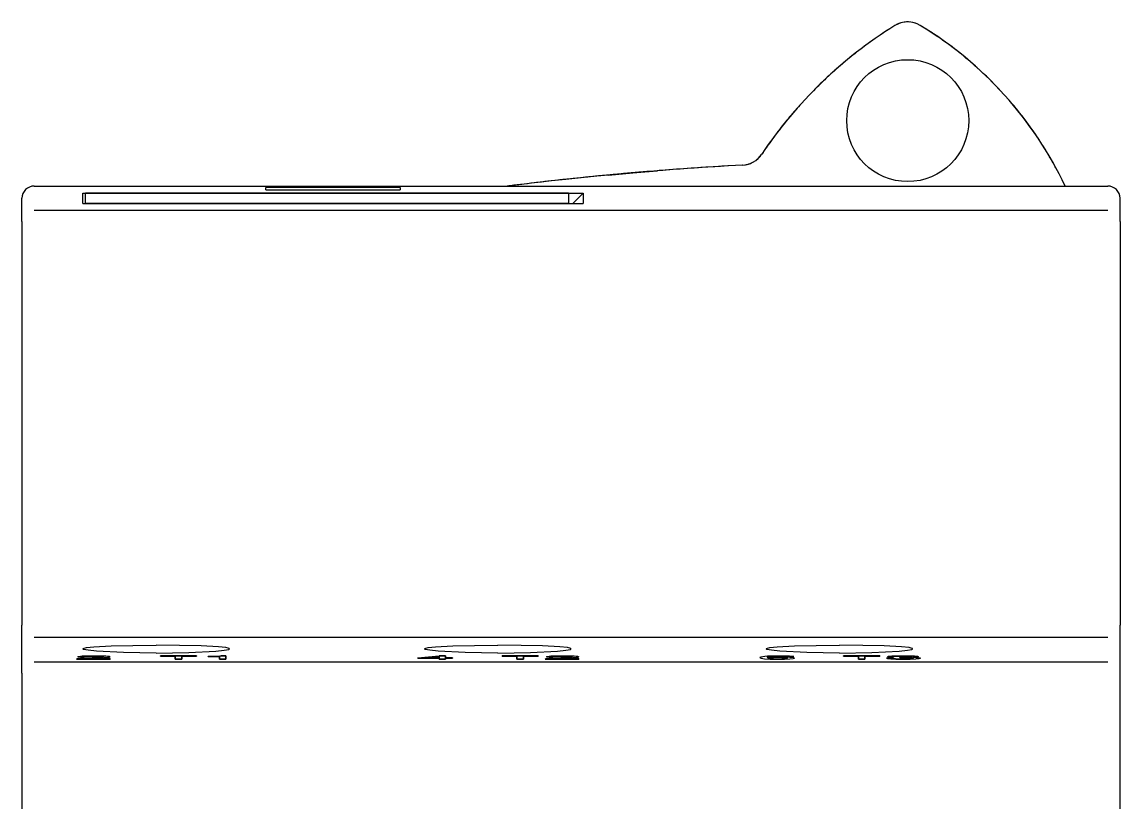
# Model space of a CAD drawing. Extents: x 72 to 370, y -12 to 333.
# Drawn here: x 187.5 to 232.5, y 296.76 to 328.74 of the extents above; entities that cross this region are included whole.
import ezdxf

# ---------------------------------------------------------------- set-up
doc = ezdxf.new("R2010")
doc.units = 0
doc.layers.get('0').update_dxf_attribs({"linetype": 'CONTINUOUS'})

msp = doc.modelspace()

# ---------------------------------------------------------------- linework, layer by layer
at = {"color": 250, "ltscale": 0.025}
for p, q in [((211.533417, 322.464874), (212.529327, 322.555298)), ((212.529327, 322.555298), (213.525864, 322.63855))]:
    msp.add_line(p, q, dxfattribs=at)
at = {"color": 7, "ltscale": 0.006823}
msp.add_line((230.247406, 322.010529), (230.1306, 322.257172), dxfattribs=at)
at = {"color": 7, "ltscale": 0.4375}
msp.add_line((188, 322.012512), (205.5, 322.012512), dxfattribs=at)
at = {"color": 7, "ltscale": 0.1375}
for p, q in [((203, 321.95285), (197.5, 321.95285)), ((197.5, 321.852783), (203, 321.852783))]:
    msp.add_line(p, q, dxfattribs=at)
at = {"color": 7, "ltscale": 0.002502}
for p, q in [((197.5, 321.852783), (197.5, 321.95285)), ((203, 321.95285), (203, 321.852783))]:
    msp.add_line(p, q, dxfattribs=at)
at = {"color": 7, "ltscale": 5e-05}
for p, q in [((205.5, 322.010529), (205.5, 322.012512)), ((230.5, 322.012512), (230.5, 322.010529))]:
    msp.add_line(p, q, dxfattribs=at)
at = {"color": 7}
for p, q in [((205.5, 322.010529), (230.5, 322.010529)), ((190, 321.728455), (210.5, 321.728455)), ((232, 321.012909), (188, 321.012909)), ((190, 321.299805), (210.5, 321.299805)), ((188, 303.512848), (232, 303.512848)), ((188, 302.512817), (232, 302.512817))]:
    msp.add_line(p, q, dxfattribs=at)
at = {"color": 7, "ltscale": 0.0375}
msp.add_line((230.5, 322.012512), (232, 322.012512), dxfattribs=at)
at = {"color": 7, "ltscale": 0.023947}
for p, q in [((187.5, 320.554626), (187.5, 321.512512)), ((232.5, 320.554626), (232.5, 321.512512))]:
    msp.add_line(p, q, dxfattribs=at)
at = {"color": 7, "ltscale": 0.010716}
for p, q in [((190, 321.299805), (190, 321.728455)), ((210.5, 321.728455), (210.5, 321.299805))]:
    msp.add_line(p, q, dxfattribs=at)
at = {"color": 131, "ltscale": 0.495}
for p, q in [((209.899994, 321.723694), (190.100006, 321.723694)), ((190.100006, 321.307312), (209.899994, 321.307312))]:
    msp.add_line(p, q, dxfattribs=at)
at = {"color": 131, "ltscale": 0.01041}
for p, q in [((190.100006, 321.307312), (190.100006, 321.723694)), ((209.899994, 321.723694), (209.899994, 321.307312))]:
    msp.add_line(p, q, dxfattribs=at)
at = {"color": 7, "ltscale": 0.015146}
msp.add_line((210.071838, 321.299805), (210.5, 321.728455), dxfattribs=at)
at = {"color": 7, "ltscale": 0.413696}
for p, q in [((187.5, 320.554626), (187.5, 304.006775)), ((232.5, 320.554626), (232.5, 304.006775))]:
    msp.add_line(p, q, dxfattribs=at)
at = {"color": 7, "ltscale": 0.024998}
for p, q in [((187.5, 303.006836), (187.5, 304.006775)), ((232.5, 303.006836), (232.5, 304.006775))]:
    msp.add_line(p, q, dxfattribs=at)
at = {"color": 7, "ltscale": 0.023927}
for p, q in [((187.5, 302.049744), (187.5, 303.006836)), ((232.5, 302.049744), (232.5, 303.006836))]:
    msp.add_line(p, q, dxfattribs=at)
at = {"color": 7, "ltscale": 0.001079}
msp.add_line((189.741669, 302.618378), (189.779144, 302.639771), dxfattribs=at)
msp.add_line((189.741669, 302.618378), (189.779144, 302.639771), dxfattribs=at)
at = {"color": 7, "ltscale": 0.034366}
for p, q in [((189.741669, 302.617737), (191.116302, 302.617737)), ((191.116302, 302.617737), (189.741669, 302.617737)), ((208.94632, 302.617737), (210.320953, 302.617737)), ((210.320953, 302.617737), (208.94632, 302.617737))]:
    msp.add_line(p, q, dxfattribs=at)
at = {"color": 7, "ltscale": 0.002984}
for p, q in [((189.779144, 302.639771), (189.897308, 302.656555)), ((189.779144, 302.639771), (189.897308, 302.656555)), ((208.983734, 302.639771), (209.101898, 302.656555)), ((208.983734, 302.639771), (209.101898, 302.656555))]:
    msp.add_line(p, q, dxfattribs=at)
at = {"color": 7, "ltscale": 0.001255}
msp.add_line((189.787811, 302.713409), (189.833893, 302.733276), dxfattribs=at)
msp.add_line((189.787811, 302.713409), (189.833893, 302.733276), dxfattribs=at)
at = {"color": 7, "ltscale": 7e-05}
for p, q in [((189.787811, 302.713409), (189.787811, 302.710602)), ((189.787811, 302.710602), (189.787811, 302.713409)), ((208.992401, 302.713409), (208.992401, 302.710602)), ((208.992401, 302.710602), (208.992401, 302.713409))]:
    msp.add_line(p, q, dxfattribs=at)
at = {"color": 7, "ltscale": 0.006555}
for p, q in [((189.787811, 302.710602), (190.050018, 302.710602)), ((190.050018, 302.710602), (189.787811, 302.710602)), ((195.597626, 302.617737), (195.859833, 302.617737)), ((195.859833, 302.617737), (195.597626, 302.617737)), ((204.862701, 302.756836), (204.600494, 302.756836)), ((204.600494, 302.756836), (204.862701, 302.756836))]:
    msp.add_line(p, q, dxfattribs=at)
at = {"color": 7, "ltscale": 0.003406}
for p, q in [((189.833893, 302.733276), (189.96933, 302.748169)), ((189.833893, 302.733276), (189.96933, 302.748169)), ((209.038544, 302.733276), (209.173981, 302.748169)), ((209.038544, 302.733276), (209.173981, 302.748169))]:
    msp.add_line(p, q, dxfattribs=at)
at = {"color": 7, "ltscale": 0.004983}
for p, q in [((189.897308, 302.656555), (190.096161, 302.670288)), ((189.897308, 302.656555), (190.096161, 302.670288)), ((209.101898, 302.656555), (209.300751, 302.670288)), ((209.101898, 302.656555), (209.300751, 302.670288))]:
    msp.add_line(p, q, dxfattribs=at)
at = {"color": 7, "ltscale": 0.005265}
for p, q in [((189.96933, 302.748169), (190.179718, 302.757416)), ((189.96933, 302.748169), (190.179718, 302.757416)), ((209.173981, 302.748169), (209.384369, 302.757416)), ((209.173981, 302.748169), (209.384369, 302.757416))]:
    msp.add_line(p, q, dxfattribs=at)
at = {"color": 7, "ltscale": 0.001532}
msp.add_line((190.029877, 302.635986), (190.090363, 302.645874), dxfattribs=at)
msp.add_line((190.029877, 302.635986), (190.090363, 302.645874), dxfattribs=at)
at = {"color": 7, "ltscale": 0.027161}
for p, q in [((191.116302, 302.635986), (190.029877, 302.635986)), ((190.029877, 302.635986), (191.116302, 302.635986))]:
    msp.add_line(p, q, dxfattribs=at)
at = {"color": 7, "ltscale": 0.000733}
for p, q in [((190.050018, 302.712219), (190.075958, 302.725891)), ((190.050018, 302.712219), (190.075958, 302.725891)), ((209.254669, 302.712219), (209.280609, 302.725891)), ((209.254669, 302.712219), (209.280609, 302.725891))]:
    msp.add_line(p, q, dxfattribs=at)
at = {"color": 7, "ltscale": 4e-05}
for p, q in [((190.050018, 302.710602), (190.050018, 302.712219)), ((190.050018, 302.712219), (190.050018, 302.710602)), ((209.254669, 302.710602), (209.254669, 302.712219)), ((209.254669, 302.712219), (209.254669, 302.710602))]:
    msp.add_line(p, q, dxfattribs=at)
at = {"color": 7, "ltscale": 0.001961}
for p, q in [((190.075958, 302.725891), (190.153778, 302.73587)), ((190.075958, 302.725891), (190.153778, 302.73587)), ((209.280609, 302.725891), (209.358429, 302.73587)), ((209.280609, 302.725891), (209.358429, 302.73587))]:
    msp.add_line(p, q, dxfattribs=at)
at = {"color": 7, "ltscale": 0.002602}
for p, q in [((190.090363, 302.645874), (190.194122, 302.654053)), ((190.090363, 302.645874), (190.194122, 302.654053)), ((195.50827, 302.740631), (195.61203, 302.748749)), ((195.50827, 302.740631), (195.61203, 302.748749)), ((209.295013, 302.645874), (209.398773, 302.654053)), ((209.295013, 302.645874), (209.398773, 302.654053))]:
    msp.add_line(p, q, dxfattribs=at)
at = {"color": 7, "ltscale": 0.007067}
for p, q in [((190.096161, 302.670288), (190.378571, 302.683075)), ((190.096161, 302.670288), (190.378571, 302.683075)), ((209.300751, 302.670288), (209.58316, 302.683075)), ((209.300751, 302.670288), (209.58316, 302.683075))]:
    msp.add_line(p, q, dxfattribs=at)
at = {"color": 7, "ltscale": 0.003103}
msp.add_line((190.153778, 302.73587), (190.27774, 302.742218), dxfattribs=at)
msp.add_line((190.153778, 302.73587), (190.27774, 302.742218), dxfattribs=at)
at = {"color": 7, "ltscale": 0.006917}
msp.add_line((190.179718, 302.757416), (190.45639, 302.760742), dxfattribs=at)
msp.add_line((190.179718, 302.757416), (190.45639, 302.760742), dxfattribs=at)
at = {"color": 7, "ltscale": 0.008006}
for p, q in [((190.194122, 302.654053), (190.514008, 302.668823)), ((190.194122, 302.654053), (190.514008, 302.668823)), ((209.398773, 302.654053), (209.718658, 302.668823)), ((209.398773, 302.654053), (209.718658, 302.668823))]:
    msp.add_line(p, q, dxfattribs=at)
at = {"color": 7, "ltscale": 0.004107}
for p, q in [((190.27774, 302.742218), (190.441986, 302.744415)), ((190.27774, 302.742218), (190.441986, 302.744415)), ((209.48233, 302.742218), (209.646576, 302.744415)), ((209.48233, 302.742218), (209.646576, 302.744415))]:
    msp.add_line(p, q, dxfattribs=at)
at = {"color": 7, "ltscale": 0.004254}
for p, q in [((190.378571, 302.683075), (190.548615, 302.689636)), ((190.378571, 302.683075), (190.548615, 302.689636)), ((190.514008, 302.668823), (190.684052, 302.675049)), ((190.514008, 302.668823), (190.684052, 302.675049)), ((209.58316, 302.683075), (209.753204, 302.689636)), ((209.58316, 302.683075), (209.753204, 302.689636))]:
    msp.add_line(p, q, dxfattribs=at)
at = {"color": 7, "ltscale": 0.004178}
msp.add_line((190.441986, 302.744415), (190.6091, 302.742432), dxfattribs=at)
msp.add_line((190.441986, 302.744415), (190.6091, 302.742432), dxfattribs=at)
at = {"color": 7, "ltscale": 0.006701}
for p, q in [((190.45639, 302.760742), (190.724396, 302.757813)), ((190.45639, 302.760742), (190.724396, 302.757813)), ((209.66098, 302.760742), (209.928986, 302.757813)), ((209.66098, 302.760742), (209.928986, 302.757813))]:
    msp.add_line(p, q, dxfattribs=at)
at = {"color": 7, "ltscale": 0.003173}
msp.add_line((190.548615, 302.689636), (190.675385, 302.69577), dxfattribs=at)
msp.add_line((190.548615, 302.689636), (190.675385, 302.69577), dxfattribs=at)
at = {"color": 7, "ltscale": 0.003102}
for p, q in [((190.6091, 302.742432), (190.733063, 302.737457)), ((190.6091, 302.742432), (190.733063, 302.737457)), ((209.358429, 302.73587), (209.48233, 302.742218)), ((209.358429, 302.73587), (209.48233, 302.742218))]:
    msp.add_line(p, q, dxfattribs=at)
at = {"color": 7, "ltscale": 0.002312}
for p, q in [((190.675385, 302.69577), (190.767609, 302.702698)), ((190.675385, 302.69577), (190.767609, 302.702698)), ((209.880035, 302.69577), (209.97226, 302.702698)), ((209.880035, 302.69577), (209.97226, 302.702698))]:
    msp.add_line(p, q, dxfattribs=at)
at = {"color": 7, "ltscale": 0.00476}
msp.add_line((190.684052, 302.675049), (190.874237, 302.683899), dxfattribs=at)
msp.add_line((190.684052, 302.675049), (190.874237, 302.683899), dxfattribs=at)
at = {"color": 7, "ltscale": 0.005192}
for p, q in [((190.724396, 302.757813), (190.931915, 302.749542)), ((190.724396, 302.757813), (190.931915, 302.749542)), ((209.928986, 302.757813), (210.136505, 302.749542)), ((209.928986, 302.757813), (210.136505, 302.749542))]:
    msp.add_line(p, q, dxfattribs=at)
at = {"color": 7, "ltscale": 0.002027}
for p, q in [((190.733063, 302.737457), (190.813751, 302.729675)), ((190.733063, 302.737457), (190.813751, 302.729675)), ((209.937653, 302.737457), (210.018341, 302.729675)), ((209.937653, 302.737457), (210.018341, 302.729675)), ((223.931915, 302.678741), (224.012604, 302.670685)), ((223.931915, 302.678741), (224.012604, 302.670685))]:
    msp.add_line(p, q, dxfattribs=at)
at = {"color": 7, "ltscale": 0.001383}
for p, q in [((190.767609, 302.702698), (190.822357, 302.710602)), ((190.767609, 302.702698), (190.822357, 302.710602)), ((209.97226, 302.702698), (210.027008, 302.710602)), ((209.97226, 302.702698), (210.027008, 302.710602))]:
    msp.add_line(p, q, dxfattribs=at)
at = {"color": 7, "ltscale": 0.000761}
for p, q in [((190.813751, 302.729675), (190.84256, 302.719879)), ((190.813751, 302.729675), (190.84256, 302.719879)), ((210.018341, 302.729675), (210.04715, 302.719879)), ((210.018341, 302.729675), (210.04715, 302.719879))]:
    msp.add_line(p, q, dxfattribs=at)
at = {"color": 7, "ltscale": 0.000556}
msp.add_line((190.822357, 302.710602), (190.84256, 302.719879), dxfattribs=at)
msp.add_line((190.822357, 302.710602), (190.84256, 302.719879), dxfattribs=at)
at = {"color": 7, "ltscale": 0.003396}
for p, q in [((190.874237, 302.683899), (191.009674, 302.694122)), ((190.874237, 302.683899), (191.009674, 302.694122)), ((210.078888, 302.683899), (210.214325, 302.694122)), ((210.078888, 302.683899), (210.214325, 302.694122))]:
    msp.add_line(p, q, dxfattribs=at)
at = {"color": 7, "ltscale": 0.003402}
for p, q in [((190.931915, 302.749542), (191.067352, 302.73645)), ((190.931915, 302.749542), (191.067352, 302.73645)), ((210.136505, 302.749542), (210.271942, 302.73645)), ((210.136505, 302.749542), (210.271942, 302.73645))]:
    msp.add_line(p, q, dxfattribs=at)
at = {"color": 7, "ltscale": 0.001969}
for p, q in [((191.009674, 302.694122), (191.087494, 302.706146)), ((191.009674, 302.694122), (191.087494, 302.706146)), ((210.214325, 302.694122), (210.292145, 302.706146)), ((210.214325, 302.694122), (210.292145, 302.706146))]:
    msp.add_line(p, q, dxfattribs=at)
at = {"color": 7, "ltscale": 0.001294}
msp.add_line((191.067352, 302.73645), (191.116302, 302.719666), dxfattribs=at)
msp.add_line((191.067352, 302.73645), (191.116302, 302.719666), dxfattribs=at)
at = {"color": 7, "ltscale": 0.000796}
for p, q in [((191.087494, 302.706146), (191.116302, 302.719666)), ((191.087494, 302.706146), (191.116302, 302.719666)), ((210.292145, 302.706146), (210.320953, 302.719666)), ((210.292145, 302.706146), (210.320953, 302.719666))]:
    msp.add_line(p, q, dxfattribs=at)
at = {"color": 7, "ltscale": 0.000456}
for p, q in [((191.116302, 302.617737), (191.116302, 302.635986)), ((191.116302, 302.635986), (191.116302, 302.617737)), ((210.320953, 302.617737), (210.320953, 302.635986)), ((210.320953, 302.635986), (210.320953, 302.617737))]:
    msp.add_line(p, q, dxfattribs=at)
at = {"color": 7, "ltscale": 0.03696}
for p, q in [((194.652374, 302.759766), (193.173981, 302.759766)), ((193.173981, 302.759766), (194.652374, 302.759766)), ((208.652374, 302.759766), (207.173981, 302.759766)), ((207.173981, 302.759766), (208.652374, 302.759766)), ((222.652374, 302.759766), (221.173981, 302.759766)), ((221.173981, 302.759766), (222.652374, 302.759766))]:
    msp.add_line(p, q, dxfattribs=at)
at = {"color": 7, "ltscale": 0.000414}
for p, q in [((193.173981, 302.759766), (193.173981, 302.743225)), ((193.173981, 302.743225), (193.173981, 302.759766)), ((194.652374, 302.743225), (194.652374, 302.759766)), ((194.652374, 302.759766), (194.652374, 302.743225)), ((207.173981, 302.759766), (207.173981, 302.743225)), ((207.173981, 302.743225), (207.173981, 302.759766)), ((208.652374, 302.743225), (208.652374, 302.759766)), ((208.652374, 302.759766), (208.652374, 302.743225)), ((221.173981, 302.759766), (221.173981, 302.743225)), ((221.173981, 302.743225), (221.173981, 302.759766)), ((222.652374, 302.743225), (222.652374, 302.759766)), ((222.652374, 302.759766), (222.652374, 302.743225))]:
    msp.add_line(p, q, dxfattribs=at)
at = {"color": 7, "ltscale": 0.015201}
for p, q in [((193.173981, 302.743225), (193.782013, 302.743225)), ((193.782013, 302.743225), (193.173981, 302.743225)), ((207.173981, 302.743225), (207.782013, 302.743225)), ((207.782013, 302.743225), (207.173981, 302.743225)), ((221.173981, 302.743225), (221.782013, 302.743225)), ((221.782013, 302.743225), (221.173981, 302.743225))]:
    msp.add_line(p, q, dxfattribs=at)
at = {"color": 7, "ltscale": 0.003137}
for p, q in [((193.782013, 302.743225), (193.782013, 302.617737)), ((193.782013, 302.617737), (193.782013, 302.743225)), ((194.04715, 302.617737), (194.04715, 302.743225)), ((194.04715, 302.743225), (194.04715, 302.617737)), ((207.782013, 302.743225), (207.782013, 302.617737)), ((207.782013, 302.617737), (207.782013, 302.743225)), ((208.04715, 302.617737), (208.04715, 302.743225)), ((208.04715, 302.743225), (208.04715, 302.617737)), ((221.782013, 302.743225), (221.782013, 302.617737)), ((221.782013, 302.617737), (221.782013, 302.743225)), ((222.04715, 302.617737), (222.04715, 302.743225)), ((222.04715, 302.743225), (222.04715, 302.617737))]:
    msp.add_line(p, q, dxfattribs=at)
at = {"color": 7, "ltscale": 0.006628}
for p, q in [((193.782013, 302.617737), (194.04715, 302.617737)), ((194.04715, 302.617737), (193.782013, 302.617737)), ((207.782013, 302.617737), (208.04715, 302.617737)), ((208.04715, 302.617737), (207.782013, 302.617737)), ((218.871368, 302.722687), (219.136505, 302.722687)), ((219.136505, 302.722687), (218.871368, 302.722687)), ((221.782013, 302.617737), (222.04715, 302.617737)), ((222.04715, 302.617737), (221.782013, 302.617737)), ((223.188385, 302.663635), (222.923248, 302.663635)), ((222.923248, 302.663635), (223.188385, 302.663635))]:
    msp.add_line(p, q, dxfattribs=at)
at = {"color": 7, "ltscale": 0.015131}
for p, q in [((194.04715, 302.743225), (194.652374, 302.743225)), ((194.652374, 302.743225), (194.04715, 302.743225)), ((208.04715, 302.743225), (208.652374, 302.743225)), ((208.652374, 302.743225), (208.04715, 302.743225)), ((222.04715, 302.743225), (222.652374, 302.743225)), ((222.652374, 302.743225), (222.04715, 302.743225))]:
    msp.add_line(p, q, dxfattribs=at)
at = {"color": 7, "ltscale": 0.005477}
msp.add_line((195.130707, 302.734283), (195.349762, 302.73587), dxfattribs=at)
msp.add_line((195.130707, 302.734283), (195.349762, 302.73587), dxfattribs=at)
at = {"color": 7, "ltscale": 0.000356}
for p, q in [((195.130707, 302.734283), (195.130707, 302.720062)), ((195.130707, 302.720062), (195.130707, 302.734283))]:
    msp.add_line(p, q, dxfattribs=at)
at = {"color": 7, "ltscale": 0.011673}
for p, q in [((195.130707, 302.720062), (195.597626, 302.720062)), ((195.597626, 302.720062), (195.130707, 302.720062))]:
    msp.add_line(p, q, dxfattribs=at)
at = {"color": 7, "ltscale": 0.003964}
msp.add_line((195.349762, 302.73587), (195.50827, 302.740631), dxfattribs=at)
msp.add_line((195.349762, 302.73587), (195.50827, 302.740631), dxfattribs=at)
at = {"color": 7, "ltscale": 0.002558}
for p, q in [((195.597626, 302.720062), (195.597626, 302.617737)), ((195.597626, 302.617737), (195.597626, 302.720062))]:
    msp.add_line(p, q, dxfattribs=at)
at = {"color": 7, "ltscale": 0.00133}
msp.add_line((195.61203, 302.748749), (195.663849, 302.760742), dxfattribs=at)
msp.add_line((195.61203, 302.748749), (195.663849, 302.760742), dxfattribs=at)
at = {"color": 7, "ltscale": 0.0049}
for p, q in [((195.859833, 302.760742), (195.663849, 302.760742)), ((195.663849, 302.760742), (195.859833, 302.760742)), ((218.312286, 302.741638), (218.50827, 302.744812)), ((218.312286, 302.741638), (218.50827, 302.744812))]:
    msp.add_line(p, q, dxfattribs=at)
at = {"color": 7, "ltscale": 0.003575}
for p, q in [((195.859833, 302.617737), (195.859833, 302.760742)), ((195.859833, 302.760742), (195.859833, 302.617737))]:
    msp.add_line(p, q, dxfattribs=at)
at = {"color": 7, "ltscale": 0.022004}
msp.add_line((203.724396, 302.672363), (204.600494, 302.756836), dxfattribs=at)
msp.add_line((203.724396, 302.672363), (204.600494, 302.756836), dxfattribs=at)
at = {"color": 7, "ltscale": 0.000458}
for p, q in [((203.724396, 302.672363), (203.724396, 302.654053)), ((203.724396, 302.654053), (203.724396, 302.672363))]:
    msp.add_line(p, q, dxfattribs=at)
at = {"color": 7, "ltscale": 0.021974}
for p, q in [((203.724396, 302.654053), (204.603363, 302.654053)), ((204.603363, 302.654053), (203.724396, 302.654053))]:
    msp.add_line(p, q, dxfattribs=at)
at = {"color": 7, "ltscale": 0.016001}
msp.add_line((203.966461, 302.670685), (204.603363, 302.733887), dxfattribs=at)
msp.add_line((203.966461, 302.670685), (204.603363, 302.733887), dxfattribs=at)
at = {"color": 7, "ltscale": 0.015923}
for p, q in [((204.603363, 302.670685), (203.966461, 302.670685)), ((203.966461, 302.670685), (204.603363, 302.670685))]:
    msp.add_line(p, q, dxfattribs=at)
at = {"color": 7, "ltscale": 0.00158}
for p, q in [((204.603363, 302.733887), (204.603363, 302.670685)), ((204.603363, 302.670685), (204.603363, 302.733887))]:
    msp.add_line(p, q, dxfattribs=at)
at = {"color": 7, "ltscale": 0.000416}
for p, q in [((204.603363, 302.654053), (204.603363, 302.670685)), ((205.148041, 302.654053), (205.148041, 302.670685)), ((205.148041, 302.670685), (205.148041, 302.654053))]:
    msp.add_line(p, q, dxfattribs=at)
at = {"color": 7, "ltscale": 0.000908}
for p, q in [((204.603363, 302.654053), (204.603363, 302.617737)), ((204.603363, 302.617737), (204.603363, 302.654053)), ((204.862701, 302.617737), (204.862701, 302.654053)), ((204.862701, 302.654053), (204.862701, 302.617737))]:
    msp.add_line(p, q, dxfattribs=at)
at = {"color": 7, "ltscale": 0.006483}
for p, q in [((204.603363, 302.617737), (204.862701, 302.617737)), ((204.862701, 302.617737), (204.603363, 302.617737))]:
    msp.add_line(p, q, dxfattribs=at)
at = {"color": 7, "ltscale": 0.002154}
for p, q in [((204.862701, 302.670685), (204.862701, 302.756836)), ((204.862701, 302.756836), (204.862701, 302.670685))]:
    msp.add_line(p, q, dxfattribs=at)
at = {"color": 7, "ltscale": 0.007133}
for p, q in [((205.148041, 302.670685), (204.862701, 302.670685)), ((204.862701, 302.670685), (205.148041, 302.670685)), ((204.862701, 302.654053), (205.148041, 302.654053)), ((205.148041, 302.654053), (204.862701, 302.654053))]:
    msp.add_line(p, q, dxfattribs=at)
at = {"color": 7, "ltscale": 0.001077}
msp.add_line((208.94632, 302.618378), (208.983734, 302.639771), dxfattribs=at)
msp.add_line((208.94632, 302.618378), (208.983734, 302.639771), dxfattribs=at)
at = {"color": 7, "ltscale": 0.001256}
msp.add_line((208.992401, 302.713409), (209.038544, 302.733276), dxfattribs=at)
msp.add_line((208.992401, 302.713409), (209.038544, 302.733276), dxfattribs=at)
at = {"color": 7, "ltscale": 0.006557}
for p, q in [((208.992401, 302.710602), (209.254669, 302.710602)), ((209.254669, 302.710602), (208.992401, 302.710602))]:
    msp.add_line(p, q, dxfattribs=at)
at = {"color": 7, "ltscale": 0.001534}
msp.add_line((209.234467, 302.635986), (209.295013, 302.645874), dxfattribs=at)
msp.add_line((209.234467, 302.635986), (209.295013, 302.645874), dxfattribs=at)
at = {"color": 7, "ltscale": 0.027162}
for p, q in [((210.320953, 302.635986), (209.234467, 302.635986)), ((209.234467, 302.635986), (210.320953, 302.635986))]:
    msp.add_line(p, q, dxfattribs=at)
at = {"color": 7, "ltscale": 0.006916}
for p, q in [((209.384369, 302.757416), (209.66098, 302.760742)), ((209.384369, 302.757416), (209.66098, 302.760742)), ((223.600494, 302.760742), (223.877106, 302.758209)), ((223.600494, 302.760742), (223.877106, 302.758209))]:
    msp.add_line(p, q, dxfattribs=at)
at = {"color": 7, "ltscale": 0.00418}
msp.add_line((209.646576, 302.744415), (209.813751, 302.742432), dxfattribs=at)
msp.add_line((209.646576, 302.744415), (209.813751, 302.742432), dxfattribs=at)
at = {"color": 7, "ltscale": 0.004252}
msp.add_line((209.718658, 302.668823), (209.888641, 302.675049), dxfattribs=at)
msp.add_line((209.718658, 302.668823), (209.888641, 302.675049), dxfattribs=at)
at = {"color": 7, "ltscale": 0.003174}
msp.add_line((209.753204, 302.689636), (209.880035, 302.69577), dxfattribs=at)
msp.add_line((209.753204, 302.689636), (209.880035, 302.69577), dxfattribs=at)
at = {"color": 7, "ltscale": 0.0031}
msp.add_line((209.813751, 302.742432), (209.937653, 302.737457), dxfattribs=at)
msp.add_line((209.813751, 302.742432), (209.937653, 302.737457), dxfattribs=at)
at = {"color": 7, "ltscale": 0.004761}
msp.add_line((209.888641, 302.675049), (210.078888, 302.683899), dxfattribs=at)
msp.add_line((209.888641, 302.675049), (210.078888, 302.683899), dxfattribs=at)
at = {"color": 7, "ltscale": 0.000554}
msp.add_line((210.027008, 302.710602), (210.04715, 302.719879), dxfattribs=at)
msp.add_line((210.027008, 302.710602), (210.04715, 302.719879), dxfattribs=at)
at = {"color": 7, "ltscale": 0.001295}
msp.add_line((210.271942, 302.73645), (210.320953, 302.719666), dxfattribs=at)
msp.add_line((210.271942, 302.73645), (210.320953, 302.719666), dxfattribs=at)
at = {"color": 7, "ltscale": 0.000538}
msp.add_line((217.747467, 302.682251), (217.759003, 302.700439), dxfattribs=at)
msp.add_line((217.747467, 302.682251), (217.759003, 302.700439), dxfattribs=at)
at = {"color": 7, "ltscale": 0.001367}
msp.add_line((217.747467, 302.682251), (217.793549, 302.652802), dxfattribs=at)
msp.add_line((217.747467, 302.682251), (217.793549, 302.652802), dxfattribs=at)
at = {"color": 7, "ltscale": 0.001085}
msp.add_line((217.759003, 302.700439), (217.799347, 302.716431), dxfattribs=at)
msp.add_line((217.759003, 302.700439), (217.799347, 302.716431), dxfattribs=at)
at = {"color": 7, "ltscale": 0.003572}
msp.add_line((217.793549, 302.652802), (217.934784, 302.631104), dxfattribs=at)
msp.add_line((217.793549, 302.652802), (217.934784, 302.631104), dxfattribs=at)
at = {"color": 7, "ltscale": 0.001619}
msp.add_line((217.799347, 302.716431), (217.862701, 302.729889), dxfattribs=at)
msp.add_line((217.799347, 302.716431), (217.862701, 302.729889), dxfattribs=at)
at = {"color": 7, "ltscale": 0.002179}
msp.add_line((217.862701, 302.729889), (217.949188, 302.740845), dxfattribs=at)
msp.add_line((217.862701, 302.729889), (217.949188, 302.740845), dxfattribs=at)
at = {"color": 7, "ltscale": 0.005701}
msp.add_line((217.934784, 302.631104), (218.162445, 302.61795), dxfattribs=at)
msp.add_line((217.934784, 302.631104), (218.162445, 302.61795), dxfattribs=at)
at = {"color": 7, "ltscale": 0.002746}
msp.add_line((217.949188, 302.740845), (218.058685, 302.749542), dxfattribs=at)
msp.add_line((217.949188, 302.740845), (218.058685, 302.749542), dxfattribs=at)
at = {"color": 7, "ltscale": 0.001217}
msp.add_line((218.035614, 302.694122), (218.078888, 302.716431), dxfattribs=at)
msp.add_line((218.035614, 302.694122), (218.078888, 302.716431), dxfattribs=at)
at = {"color": 7, "ltscale": 0.005125}
msp.add_line((218.035614, 302.694122), (218.240265, 302.70575), dxfattribs=at)
msp.add_line((218.035614, 302.694122), (218.240265, 302.70575), dxfattribs=at)
at = {"color": 7, "ltscale": 0.003246}
msp.add_line((218.058685, 302.749542), (218.188385, 302.755646), dxfattribs=at)
msp.add_line((218.058685, 302.749542), (218.188385, 302.755646), dxfattribs=at)
at = {"color": 7, "ltscale": 0.000789}
msp.add_line((218.061554, 302.66217), (218.090363, 302.675049), dxfattribs=at)
msp.add_line((218.061554, 302.66217), (218.090363, 302.675049), dxfattribs=at)
at = {"color": 7, "ltscale": 0.000727}
msp.add_line((218.061554, 302.66217), (218.087494, 302.649017), dxfattribs=at)
msp.add_line((218.061554, 302.66217), (218.087494, 302.649017), dxfattribs=at)
at = {"color": 7, "ltscale": 0.002339}
msp.add_line((218.078888, 302.716431), (218.171112, 302.7323), dxfattribs=at)
msp.add_line((218.078888, 302.716431), (218.171112, 302.7323), dxfattribs=at)
at = {"color": 7, "ltscale": 0.002106}
msp.add_line((218.087494, 302.649017), (218.171112, 302.638947), dxfattribs=at)
msp.add_line((218.087494, 302.649017), (218.171112, 302.638947), dxfattribs=at)
at = {"color": 7, "ltscale": 0.002033}
for p, q in [((218.090363, 302.675049), (218.171112, 302.684723)), ((218.090363, 302.675049), (218.171112, 302.684723)), ((218.761871, 302.63916), (218.84256, 302.649231)), ((218.761871, 302.63916), (218.84256, 302.649231))]:
    msp.add_line(p, q, dxfattribs=at)
at = {"color": 7, "ltscale": 0.007781}
msp.add_line((218.162445, 302.61795), (218.473663, 302.613464), dxfattribs=at)
msp.add_line((218.162445, 302.61795), (218.473663, 302.613464), dxfattribs=at)
at = {"color": 7, "ltscale": 0.003537}
msp.add_line((218.171112, 302.7323), (218.312286, 302.741638), dxfattribs=at)
msp.add_line((218.171112, 302.7323), (218.312286, 302.741638), dxfattribs=at)
at = {"color": 7, "ltscale": 0.003316}
msp.add_line((218.171112, 302.684723), (218.303619, 302.690857), dxfattribs=at)
msp.add_line((218.171112, 302.684723), (218.303619, 302.690857), dxfattribs=at)
at = {"color": 7, "ltscale": 0.003245}
msp.add_line((218.171112, 302.638947), (218.300751, 302.632385), dxfattribs=at)
msp.add_line((218.171112, 302.638947), (218.300751, 302.632385), dxfattribs=at)
at = {"color": 7, "ltscale": 0.003675}
msp.add_line((218.188385, 302.755646), (218.335358, 302.759369), dxfattribs=at)
msp.add_line((218.188385, 302.755646), (218.335358, 302.759369), dxfattribs=at)
at = {"color": 7, "ltscale": 0.006844}
msp.add_line((218.240265, 302.70575), (218.514008, 302.709778), dxfattribs=at)
msp.add_line((218.240265, 302.70575), (218.514008, 302.709778), dxfattribs=at)
at = {"color": 7, "ltscale": 0.004251}
for p, q in [((218.300751, 302.632385), (218.470795, 302.63028)), ((218.300751, 302.632385), (218.470795, 302.63028)), ((218.335358, 302.759369), (218.505402, 302.760742)), ((218.335358, 302.759369), (218.505402, 302.760742)), ((223.444855, 302.742615), (223.614899, 302.744598)), ((223.444855, 302.742615), (223.614899, 302.744598))]:
    msp.add_line(p, q, dxfattribs=at)
at = {"color": 7, "ltscale": 0.004468}
msp.add_line((218.303619, 302.690857), (218.48233, 302.693115), dxfattribs=at)
msp.add_line((218.303619, 302.690857), (218.48233, 302.693115), dxfattribs=at)
at = {"color": 7, "ltscale": 0.004035}
msp.add_line((218.470795, 302.63028), (218.632172, 302.632385), dxfattribs=at)
msp.add_line((218.470795, 302.63028), (218.632172, 302.632385), dxfattribs=at)
at = {"color": 7, "ltscale": 0.006989}
msp.add_line((218.473663, 302.613464), (218.753204, 302.61731), dxfattribs=at)
msp.add_line((218.473663, 302.613464), (218.753204, 302.61731), dxfattribs=at)
at = {"color": 7, "ltscale": 0.003891}
msp.add_line((218.48233, 302.693115), (218.63797, 302.690857), dxfattribs=at)
msp.add_line((218.48233, 302.693115), (218.63797, 302.690857), dxfattribs=at)
at = {"color": 7, "ltscale": 0.00634}
msp.add_line((218.505402, 302.760742), (218.759003, 302.758209), dxfattribs=at)
msp.add_line((218.505402, 302.760742), (218.759003, 302.758209), dxfattribs=at)
at = {"color": 7, "ltscale": 0.003603}
msp.add_line((218.50827, 302.744812), (218.652374, 302.743225), dxfattribs=at)
msp.add_line((218.50827, 302.744812), (218.652374, 302.743225), dxfattribs=at)
at = {"color": 7, "ltscale": 0.006341}
msp.add_line((218.514008, 302.709778), (218.767609, 302.706543), dxfattribs=at)
msp.add_line((218.514008, 302.709778), (218.767609, 302.706543), dxfattribs=at)
at = {"color": 7, "ltscale": 0.003247}
msp.add_line((218.632172, 302.632385), (218.761871, 302.63916), dxfattribs=at)
msp.add_line((218.632172, 302.632385), (218.761871, 302.63916), dxfattribs=at)
at = {"color": 7, "ltscale": 0.003101}
msp.add_line((218.63797, 302.690857), (218.761871, 302.684937), dxfattribs=at)
msp.add_line((218.63797, 302.690857), (218.761871, 302.684937), dxfattribs=at)
at = {"color": 7, "ltscale": 0.002739}
for p, q in [((218.652374, 302.743225), (218.761871, 302.739044)), ((218.652374, 302.743225), (218.761871, 302.739044)), ((223.76474, 302.743011), (223.874237, 302.738861)), ((223.76474, 302.743011), (223.874237, 302.738861))]:
    msp.add_line(p, q, dxfattribs=at)
at = {"color": 7, "ltscale": 0.005337}
for p, q in [((218.753204, 302.61731), (218.966461, 302.627289)), ((218.753204, 302.61731), (218.966461, 302.627289)), ((223.104828, 302.626892), (223.318085, 302.617096)), ((223.104828, 302.626892), (223.318085, 302.617096))]:
    msp.add_line(p, q, dxfattribs=at)
at = {"color": 7, "ltscale": 0.004902}
msp.add_line((218.759003, 302.758209), (218.954926, 302.750732), dxfattribs=at)
msp.add_line((218.759003, 302.758209), (218.954926, 302.750732), dxfattribs=at)
at = {"color": 7, "ltscale": 0.001809}
msp.add_line((218.761871, 302.739044), (218.833893, 302.732086), dxfattribs=at)
msp.add_line((218.761871, 302.739044), (218.833893, 302.732086), dxfattribs=at)
at = {"color": 7, "ltscale": 0.002032}
msp.add_line((218.761871, 302.684937), (218.84256, 302.675232), dxfattribs=at)
msp.add_line((218.761871, 302.684937), (218.84256, 302.675232), dxfattribs=at)
at = {"color": 7, "ltscale": 0.005122}
msp.add_line((218.767609, 302.706543), (218.97226, 302.697205), dxfattribs=at)
msp.add_line((218.767609, 302.706543), (218.97226, 302.697205), dxfattribs=at)
at = {"color": 7, "ltscale": 0.000966}
msp.add_line((218.833893, 302.732086), (218.871368, 302.722687), dxfattribs=at)
msp.add_line((218.833893, 302.732086), (218.871368, 302.722687), dxfattribs=at)
at = {"color": 7, "ltscale": 0.000855}
msp.add_line((218.84256, 302.675232), (218.874237, 302.662384), dxfattribs=at)
msp.add_line((218.84256, 302.675232), (218.874237, 302.662384), dxfattribs=at)
at = {"color": 7, "ltscale": 0.000857}
msp.add_line((218.84256, 302.649231), (218.874237, 302.662384), dxfattribs=at)
msp.add_line((218.84256, 302.649231), (218.874237, 302.662384), dxfattribs=at)
at = {"color": 7, "ltscale": 0.003185}
msp.add_line((218.954926, 302.750732), (219.081757, 302.738861), dxfattribs=at)
msp.add_line((218.954926, 302.750732), (219.081757, 302.738861), dxfattribs=at)
at = {"color": 7, "ltscale": 0.003481}
msp.add_line((218.966461, 302.627289), (219.104828, 302.642944), dxfattribs=at)
msp.add_line((218.966461, 302.627289), (219.104828, 302.642944), dxfattribs=at)
at = {"color": 7, "ltscale": 0.003335}
msp.add_line((218.97226, 302.697205), (219.104828, 302.682251), dxfattribs=at)
msp.add_line((218.97226, 302.697205), (219.104828, 302.682251), dxfattribs=at)
at = {"color": 7, "ltscale": 0.001427}
msp.add_line((219.081757, 302.738861), (219.136505, 302.722687), dxfattribs=at)
msp.add_line((219.081757, 302.738861), (219.136505, 302.722687), dxfattribs=at)
at = {"color": 7, "ltscale": 0.001319}
for p in [(219.104828, 302.682251), (219.104828, 302.682251), (219.104828, 302.642944), (219.104828, 302.642944)]:
    msp.add_line(p, (219.153778, 302.662598), dxfattribs=at)
at = {"color": 7, "ltscale": 3.7e-05}
for p, q in [((222.923248, 302.663635), (222.923248, 302.66217)), ((222.923248, 302.66217), (222.923248, 302.663635))]:
    msp.add_line(p, q, dxfattribs=at)
at = {"color": 7, "ltscale": 0.001257}
msp.add_line((222.923248, 302.66217), (222.96933, 302.64209), dxfattribs=at)
msp.add_line((222.923248, 302.66217), (222.96933, 302.64209), dxfattribs=at)
at = {"color": 7, "ltscale": 0.001178}
msp.add_line((222.96933, 302.716431), (223.012604, 302.735077), dxfattribs=at)
msp.add_line((222.96933, 302.716431), (223.012604, 302.735077), dxfattribs=at)
at = {"color": 7, "ltscale": 3.5e-05}
for p, q in [((222.96933, 302.716431), (222.96933, 302.715027)), ((222.96933, 302.715027), (222.96933, 302.716431))]:
    msp.add_line(p, q, dxfattribs=at)
at = {"color": 7, "ltscale": 0.006413}
for p, q in [((222.96933, 302.715027), (223.225861, 302.715027)), ((223.225861, 302.715027), (222.96933, 302.715027))]:
    msp.add_line(p, q, dxfattribs=at)
at = {"color": 7, "ltscale": 0.003409}
msp.add_line((222.96933, 302.64209), (223.104828, 302.626892), dxfattribs=at)
msp.add_line((222.96933, 302.64209), (223.104828, 302.626892), dxfattribs=at)
at = {"color": 7, "ltscale": 0.00326}
msp.add_line((223.012604, 302.735077), (223.142242, 302.748962), dxfattribs=at)
msp.add_line((223.012604, 302.735077), (223.142242, 302.748962), dxfattribs=at)
at = {"color": 7, "ltscale": 0.004976}
msp.add_line((223.142242, 302.748962), (223.341095, 302.757599), dxfattribs=at)
msp.add_line((223.142242, 302.748962), (223.341095, 302.757599), dxfattribs=at)
at = {"color": 7, "ltscale": 0.000863}
msp.add_line((223.188385, 302.663635), (223.220062, 302.649872), dxfattribs=at)
msp.add_line((223.188385, 302.663635), (223.220062, 302.649872), dxfattribs=at)
at = {"color": 7, "ltscale": 0.002104}
msp.add_line((223.220062, 302.649872), (223.303619, 302.639771), dxfattribs=at)
msp.add_line((223.220062, 302.649872), (223.303619, 302.639771), dxfattribs=at)
at = {"color": 7, "ltscale": 0.000659}
msp.add_line((223.225861, 302.715027), (223.248871, 302.727875), dxfattribs=at)
msp.add_line((223.225861, 302.715027), (223.248871, 302.727875), dxfattribs=at)
at = {"color": 7, "ltscale": 0.001888}
msp.add_line((223.248871, 302.727875), (223.323822, 302.737061), dxfattribs=at)
msp.add_line((223.248871, 302.727875), (223.323822, 302.737061), dxfattribs=at)
at = {"color": 7, "ltscale": 0.003318}
msp.add_line((223.303619, 302.639771), (223.436188, 302.633453), dxfattribs=at)
msp.add_line((223.303619, 302.639771), (223.436188, 302.633453), dxfattribs=at)
at = {"color": 7, "ltscale": 0.007061}
msp.add_line((223.318085, 302.617096), (223.600494, 302.613464), dxfattribs=at)
msp.add_line((223.318085, 302.617096), (223.600494, 302.613464), dxfattribs=at)
at = {"color": 7, "ltscale": 0.003029}
msp.add_line((223.323822, 302.737061), (223.444855, 302.742615), dxfattribs=at)
msp.add_line((223.323822, 302.737061), (223.444855, 302.742615), dxfattribs=at)
at = {"color": 7, "ltscale": 0.006485}
msp.add_line((223.341095, 302.757599), (223.600494, 302.760742), dxfattribs=at)
msp.add_line((223.341095, 302.757599), (223.600494, 302.760742), dxfattribs=at)
at = {"color": 7, "ltscale": 0.00454}
msp.add_line((223.436188, 302.633453), (223.617767, 302.631348), dxfattribs=at)
msp.add_line((223.436188, 302.633453), (223.617767, 302.631348), dxfattribs=at)
at = {"color": 7, "ltscale": 0.002811}
msp.add_line((223.473663, 302.701263), (223.58609, 302.70105), dxfattribs=at)
msp.add_line((223.473663, 302.701263), (223.58609, 302.70105), dxfattribs=at)
at = {"color": 7, "ltscale": 0.000404}
for p, q in [((223.473663, 302.701263), (223.473663, 302.68512)), ((223.473663, 302.68512), (223.473663, 302.701263))]:
    msp.add_line(p, q, dxfattribs=at)
at = {"color": 7, "ltscale": 0.003531}
msp.add_line((223.473663, 302.68512), (223.614899, 302.685547), dxfattribs=at)
msp.add_line((223.473663, 302.68512), (223.614899, 302.685547), dxfattribs=at)
at = {"color": 7, "ltscale": 0.004106}
msp.add_line((223.58609, 302.70105), (223.750336, 302.702271), dxfattribs=at)
msp.add_line((223.58609, 302.70105), (223.750336, 302.702271), dxfattribs=at)
at = {"color": 7, "ltscale": 0.007493}
msp.add_line((223.600494, 302.613464), (223.900177, 302.617096), dxfattribs=at)
msp.add_line((223.600494, 302.613464), (223.900177, 302.617096), dxfattribs=at)
at = {"color": 7, "ltscale": 0.003746}
msp.add_line((223.614899, 302.744598), (223.76474, 302.743011), dxfattribs=at)
msp.add_line((223.614899, 302.744598), (223.76474, 302.743011), dxfattribs=at)
at = {"color": 7, "ltscale": 0.004538}
msp.add_line((223.614899, 302.685547), (223.796417, 302.683685), dxfattribs=at)
msp.add_line((223.614899, 302.685547), (223.796417, 302.683685), dxfattribs=at)
at = {"color": 7, "ltscale": 0.004395}
msp.add_line((223.617767, 302.631348), (223.793549, 302.63324), dxfattribs=at)
msp.add_line((223.617767, 302.631348), (223.793549, 302.63324), dxfattribs=at)
at = {"color": 7, "ltscale": 0.003028}
msp.add_line((223.750336, 302.702271), (223.871368, 302.706329), dxfattribs=at)
msp.add_line((223.750336, 302.702271), (223.871368, 302.706329), dxfattribs=at)
at = {"color": 7, "ltscale": 0.003317}
msp.add_line((223.793549, 302.63324), (223.926117, 302.638947), dxfattribs=at)
msp.add_line((223.793549, 302.63324), (223.926117, 302.638947), dxfattribs=at)
at = {"color": 7, "ltscale": 0.00339}
msp.add_line((223.796417, 302.683685), (223.931915, 302.678741), dxfattribs=at)
msp.add_line((223.796417, 302.683685), (223.931915, 302.678741), dxfattribs=at)
at = {"color": 7, "ltscale": 0.001737}
msp.add_line((223.871368, 302.706329), (223.940521, 302.713013), dxfattribs=at)
msp.add_line((223.871368, 302.706329), (223.940521, 302.713013), dxfattribs=at)
at = {"color": 7, "ltscale": 0.001666}
msp.add_line((223.874237, 302.738861), (223.940521, 302.732086), dxfattribs=at)
msp.add_line((223.874237, 302.738861), (223.940521, 302.732086), dxfattribs=at)
at = {"color": 7, "ltscale": 0.005048}
msp.add_line((223.877106, 302.758209), (224.078888, 302.750916), dxfattribs=at)
msp.add_line((223.877106, 302.758209), (224.078888, 302.750916), dxfattribs=at)
at = {"color": 7, "ltscale": 0.005625}
msp.add_line((223.900177, 302.617096), (224.124969, 302.626465), dxfattribs=at)
msp.add_line((223.900177, 302.617096), (224.124969, 302.626465), dxfattribs=at)
at = {"color": 7, "ltscale": 0.002101}
msp.add_line((223.926117, 302.638947), (224.009674, 302.64798), dxfattribs=at)
msp.add_line((223.926117, 302.638947), (224.009674, 302.64798), dxfattribs=at)
at = {"color": 7, "ltscale": 0.000688}
msp.add_line((223.940521, 302.732086), (223.966461, 302.72287), dxfattribs=at)
msp.add_line((223.940521, 302.732086), (223.966461, 302.72287), dxfattribs=at)
at = {"color": 7, "ltscale": 0.000694}
msp.add_line((223.940521, 302.713013), (223.966461, 302.72287), dxfattribs=at)
msp.add_line((223.940521, 302.713013), (223.966461, 302.72287), dxfattribs=at)
at = {"color": 7, "ltscale": 0.004691}
msp.add_line((223.992401, 302.695374), (224.179718, 302.706329), dxfattribs=at)
msp.add_line((223.992401, 302.695374), (224.179718, 302.706329), dxfattribs=at)
at = {"color": 7, "ltscale": 0.00346}
msp.add_line((223.992401, 302.695374), (224.130707, 302.68985), dxfattribs=at)
msp.add_line((223.992401, 302.695374), (224.130707, 302.68985), dxfattribs=at)
at = {"color": 7, "ltscale": 0.000849}
msp.add_line((224.009674, 302.64798), (224.041412, 302.660095), dxfattribs=at)
msp.add_line((224.009674, 302.64798), (224.041412, 302.660095), dxfattribs=at)
at = {"color": 7, "ltscale": 0.000767}
msp.add_line((224.012604, 302.670685), (224.041412, 302.660095), dxfattribs=at)
msp.add_line((224.012604, 302.670685), (224.041412, 302.660095), dxfattribs=at)
at = {"color": 7, "ltscale": 0.003111}
msp.add_line((224.078888, 302.750916), (224.202789, 302.739258), dxfattribs=at)
msp.add_line((224.078888, 302.750916), (224.202789, 302.739258), dxfattribs=at)
at = {"color": 7, "ltscale": 0.003622}
msp.add_line((224.124969, 302.626465), (224.269073, 302.641266), dxfattribs=at)
msp.add_line((224.124969, 302.626465), (224.269073, 302.641266), dxfattribs=at)
at = {"color": 7, "ltscale": 0.002601}
msp.add_line((224.130707, 302.68985), (224.234467, 302.682251), dxfattribs=at)
msp.add_line((224.130707, 302.68985), (224.234467, 302.682251), dxfattribs=at)
at = {"color": 7, "ltscale": 0.001713}
msp.add_line((224.179718, 302.706329), (224.246002, 302.723694), dxfattribs=at)
msp.add_line((224.179718, 302.706329), (224.246002, 302.723694), dxfattribs=at)
at = {"color": 7, "ltscale": 0.001148}
msp.add_line((224.202789, 302.739258), (224.246002, 302.723694), dxfattribs=at)
msp.add_line((224.202789, 302.739258), (224.246002, 302.723694), dxfattribs=at)
at = {"color": 7, "ltscale": 0.001605}
msp.add_line((224.234467, 302.682251), (224.297882, 302.672363), dxfattribs=at)
msp.add_line((224.234467, 302.682251), (224.297882, 302.672363), dxfattribs=at)
at = {"color": 7, "ltscale": 0.00138}
msp.add_line((224.269073, 302.641266), (224.320953, 302.660095), dxfattribs=at)
msp.add_line((224.269073, 302.641266), (224.320953, 302.660095), dxfattribs=at)
at = {"color": 7, "ltscale": 0.000653}
msp.add_line((224.297882, 302.672363), (224.320953, 302.660095), dxfattribs=at)
msp.add_line((224.297882, 302.672363), (224.320953, 302.660095), dxfattribs=at)
at = {"color": 7, "ltscale": 0.150932}
for p, q in [((187.5, 302.049744), (187.5, 296.012482)), ((232.5, 296.012482), (232.5, 302.049744))]:
    msp.add_line(p, q, dxfattribs=at)
at = {"color": 7}
for points in [[(190, 303.041809), (190.000671, 303.045227), (190.005981, 303.052002), (190.016602, 303.058716), (190.053467, 303.071838), (190.146255, 303.090607), (190.45166, 303.123779), (191.162186, 303.161774), (192.047058, 303.183716), (193, 303.190765)], [(193, 302.865845), (191.665405, 302.885498), (190.55484, 302.943146), (190.213562, 302.979736), (190.026138, 303.020142), (190.007217, 303.030457), (190.000793, 303.038025), (190, 303.041809)], [(196, 303.041809), (195.999329, 303.045227), (195.994019, 303.052002), (195.983398, 303.058716), (195.946533, 303.071838), (195.853745, 303.090607), (195.54834, 303.123779), (194.837814, 303.161774), (193.952942, 303.183716), (193, 303.190765)], [(193, 302.865845), (194.334595, 302.885498), (195.44516, 302.943146), (195.786438, 302.979736), (195.973846, 303.020142), (195.992783, 303.030457), (195.999191, 303.038025), (196, 303.041809)], [(204, 303.041809), (204.000671, 303.045227), (204.005981, 303.052002), (204.016602, 303.058716), (204.053467, 303.071838), (204.146255, 303.090607), (204.45166, 303.123779), (205.162186, 303.161774), (206.047058, 303.183716), (207, 303.190765)], [(207, 302.865845), (205.665405, 302.885498), (204.55484, 302.943146), (204.213562, 302.979736), (204.026138, 303.020142), (204.007217, 303.030457), (204.000793, 303.038025), (204, 303.041809)], [(210, 303.041809), (209.999329, 303.045227), (209.994019, 303.052002), (209.983398, 303.058716), (209.946533, 303.071838), (209.853745, 303.090607), (209.54834, 303.123779), (208.837814, 303.161774), (207.952942, 303.183716), (207, 303.190765)], [(207, 302.865845), (208.334595, 302.885498), (209.44516, 302.943146), (209.786438, 302.979736), (209.973846, 303.020142), (209.992783, 303.030457), (209.999191, 303.038025), (210, 303.041809)], [(218, 303.041809), (218.000671, 303.045227), (218.005981, 303.052002), (218.016602, 303.058716), (218.053467, 303.071838), (218.146255, 303.090607), (218.45166, 303.123779), (219.162186, 303.161774), (220.047058, 303.183716), (221, 303.190765)], [(221, 302.865845), (219.665405, 302.885498), (218.55484, 302.943146), (218.213547, 302.979736), (218.026138, 303.020142), (218.007217, 303.030457), (218.000809, 303.038025), (218, 303.041809)], [(224, 303.041809), (223.999329, 303.045227), (223.994019, 303.052002), (223.983398, 303.058716), (223.946533, 303.071838), (223.853745, 303.090607), (223.54834, 303.123779), (222.837814, 303.161774), (221.952942, 303.183716), (221, 303.190765)], [(221, 302.865845), (222.334595, 302.885498), (223.44516, 302.943146), (223.786438, 302.979736), (223.973862, 303.020142), (223.992783, 303.030457), (223.999191, 303.038025), (224, 303.041809)]]:
    msp.add_lwpolyline(points, dxfattribs=at)
at = {"color": 250}
msp.add_circle((223.799622, 324.69519), 2.5, dxfattribs=at)
for centre, radius, start, end in [((232.76004, 313.318787), 17.981415, 121.85977, 146.217069), ((223.796524, 327.741821), 1, 58.857304, 121.85977), ((216.397217, 315.49646), 15.307293, 25.185712, 58.857304), ((216.983627, 323.873352), 1, 273.125659, 326.217074), ((224.645004, 183.573914), 139.508469, 93.125668, 97.106938), ((224.645004, 183.573914), 139.508469, 95.392853, 96.214341)]:
    msp.add_arc(centre, radius, start, end, dxfattribs=at)
at = {"color": 7}
for centre, radius, start, end in [((237.908142, 305.383423), 27.438988, 122.243734, 123.839907), ((223.796524, 327.741821), 1, 96.148197, 121.85977), ((223.796524, 327.741821), 1, 85.115331, 95.601632), ((223.78978, 327.719543), 1.023221, 71.493216, 77.663793), ((212.01796, 308.698761), 23.390726, 55.913987, 58.287667), ((216.397217, 315.49646), 15.307293, 55.229776, 57.588014), ((216.397217, 315.49646), 15.307293, 51.60265, 55.229776), ((233.026169, 312.976593), 18.414808, 126.757804, 129.137703), ((232.76004, 313.318787), 17.981415, 126.730894, 129.168166), ((232.76004, 313.318787), 17.981415, 125.447899, 126.730894), ((232.76004, 313.318787), 17.981415, 129.168166, 131.718435), ((216.134796, 315.184662), 15.714627, 48.024391, 51.558941), ((216.397217, 315.49646), 15.307293, 47.974016, 51.60265), ((232.76004, 313.318787), 17.981415, 131.718435, 132.975398), ((216.397217, 315.49646), 15.307293, 42.840835, 47.974016), ((232.76004, 313.318787), 17.981415, 132.975398, 136.357966), ((232.76004, 313.318787), 17.981415, 133.2418, 134.835037), ((232.76004, 313.318787), 17.981415, 137.838067, 138.908863), ((216.39151, 315.491821), 15.314644, 37.090599, 40.722748), ((232.76004, 313.318787), 17.981415, 138.908863, 141.345863), ((233.021423, 313.100861), 18.321636, 138.932497, 141.324236), ((216.397217, 315.49646), 15.307293, 37.089554, 39.146605), ((232.76004, 313.318787), 17.981415, 141.345863, 143.781274), ((216.397217, 315.49646), 15.307293, 33.465797, 37.089554), ((240.444229, 307.959198), 27.348635, 144.234689, 145.836123), ((232.76004, 313.318787), 17.981415, 143.781274, 145.208304), ((216.397217, 315.49646), 15.307293, 29.837493, 33.465797), ((216.046997, 315.281311), 15.718113, 29.882627, 33.416069), ((216.984634, 323.872009), 0.998341, 304.932129, 310.305327), ((217.055878, 323.809509), 0.903736, 315.283167, 321.161759), ((216.397217, 315.49646), 15.307293, 28.086657, 29.837493), ((224.645004, 183.573914), 139.508469, 94.366098, 96.419745), ((224.91243, 180.007355), 143.085007, 94.069634, 94.5285), ((224.645004, 183.573914), 139.508469, 94.064033, 94.534661), ((224.645004, 183.573914), 139.508469, 93.129889, 94.064033), ((217.001816, 323.778046), 0.903118, 278.17962, 284.063631), ((216.983627, 323.873352), 1, 285.73326, 289.040655), ((216.983627, 323.873352), 1, 289.040655, 294.412381), ((216.997284, 323.838806), 0.962889, 288.943199, 294.522106), ((216.983627, 323.873352), 1, 294.412381, 294.469727), ((216.983627, 323.873352), 1, 294.469727, 298.467164), ((216.983627, 323.873352), 1, 299.198432, 299.702553), ((224.645004, 183.573914), 139.508469, 96.409889, 96.88051), ((225.014175, 180.425018), 142.678909, 96.416036, 96.8762), ((224.645004, 183.573914), 139.508469, 95.959445, 96.409889), ((224.645004, 183.573914), 139.508469, 95.145437, 95.8069), ((224.645004, 183.573914), 139.508469, 95.137596, 95.145437), ((224.645004, 183.573914), 139.508469, 94.534661, 95.137596), ((188, 321.512512), 0.5, 90.000003, 180.000005), ((224.645004, 183.573914), 139.508469, 96.88051, 97.106938), ((232, 321.512512), 0.5, 0.000001, 90.000003)]:
    msp.add_arc(centre, radius, start, end, dxfattribs=at)

doc.saveas('drawing.dxf')
